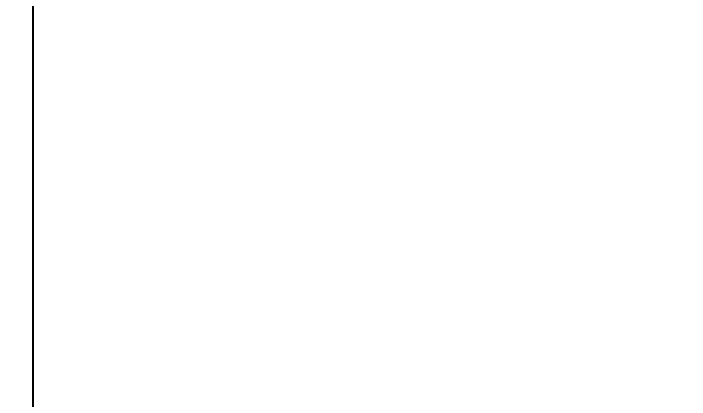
# Model space of a CAD drawing. Header units: metres. Extents: x 0 to 4415, y 1197 to 2590.
# Drawn here: x 1852.617 to 1853.47, y 1203.476 to 1203.963 of the extents above; entities that cross this region are included whole.
import ezdxf

# ---------------------------------------------------------------- set-up
doc = ezdxf.new("R2010")
doc.units = ezdxf.units.M
doc.linetypes.add('CONTINU', pattern=[0])
doc.layers.get('DEFPOINTS').update_dxf_attribs({"lineweight": 5})
doc.layers.add('00-cote', color=7, linetype='CONTINU', lineweight=20)
doc.styles.add('WALIDcotat', font='times.ttf')
doc.dimstyles.new('walid 100', dxfattribs={"dimscale": 0, "dimtxt": 0.25, "dimasz": 0.1, "dimexe": 1.25, "dimexo": 0.625, "dimgap": 0.02, "dimtad": 1, "dimdec": 0, "dimlfac": 100, "dimrnd": 5, "dimtxsty": 'WALIDcotat', "dimblk": 'COTE', "dimcen": 2.5, "dimse1": 1, "dimse2": 1, "dimclrd": 256, "dimclrt": 256, "dimadec": 0, "dimazin": 0, "dimtfac": 1, "dimtdec": 0, "dimtix": 1, "dimtmove": 2, "dimatfit": 3, "dimldrblk": 'COTE', "dimfxl": 1.25, "dimarcsym": 0})

# ---------------------------------------------------------------- blocks, each defined once
blk = doc.blocks.new('COTE')
at = {"ltscale": 0.05}
h = blk.add_hatch(color=256, dxfattribs=at)
edge = h.paths.add_edge_path()
edge.add_arc((0, 0), 0.25, 0, 360)
for p, q in [((0, -1), (0, 1)), ((1, 0), (-1, 0))]:
    blk.add_line(p, q)
blk.add_circle((0, 0), 0.25)
blk = doc.blocks.new('*D605')
at = {"layer": '00-cote', "lineweight": -2, "ltscale": 0.1, "transparency": 16777216}
blk.add_line((1852.64107, 1213.48817), (1852.64107, 1203.18817), dxfattribs=at)
at = {"layer": 'DEFPOINTS', "color": 0, "ltscale": 0.1, "transparency": 16777216}
for p in [(1854.86357, 1213.58817), (1852.64107, 1203.08817), (1854.86357, 1203.08817)]:
    blk.add_point(p, dxfattribs=at)
at = {"layer": '00-cote', "lineweight": -2, "ltscale": 0.1, "transparency": 16777216, "xscale": 0.1, "yscale": 0.1, "zscale": 0.1}
for p, rotation in [((1852.64107, 1213.58817), 90), ((1852.64107, 1203.08817), 270)]:
    blk.add_blockref('COTE', p, dxfattribs=dict(at, rotation=rotation))
at = {"layer": '00-cote', "ltscale": 0.1, "transparency": 16777216, "insert": (1852.49391, 1208.33817), "char_height": 0.25, "attachment_point": 5, "rotation": 90, "style": 'WALIDcotat'}
blk.add_mtext('1050', dxfattribs=at)

msp = doc.modelspace()

# ---------------------------------------------------------------- dimensions: what is measured, and where the dimension line sits
at = {"layer": '00-cote', "ltscale": 0.1}
dim = msp.add_aligned_dim(p1=(1854.86357, 1213.58817), p2=(1854.86357, 1203.08817), distance=-2.2225, dimstyle='walid 100', override={"dimscale": 1, "dimfxl": 0}, dxfattribs=at)
dim.commit()
dim.dimension.update_dxf_attribs({"geometry": '*D605', "text_midpoint": (1852.49391, 1208.33817)})

doc.saveas('drawing.dxf')
